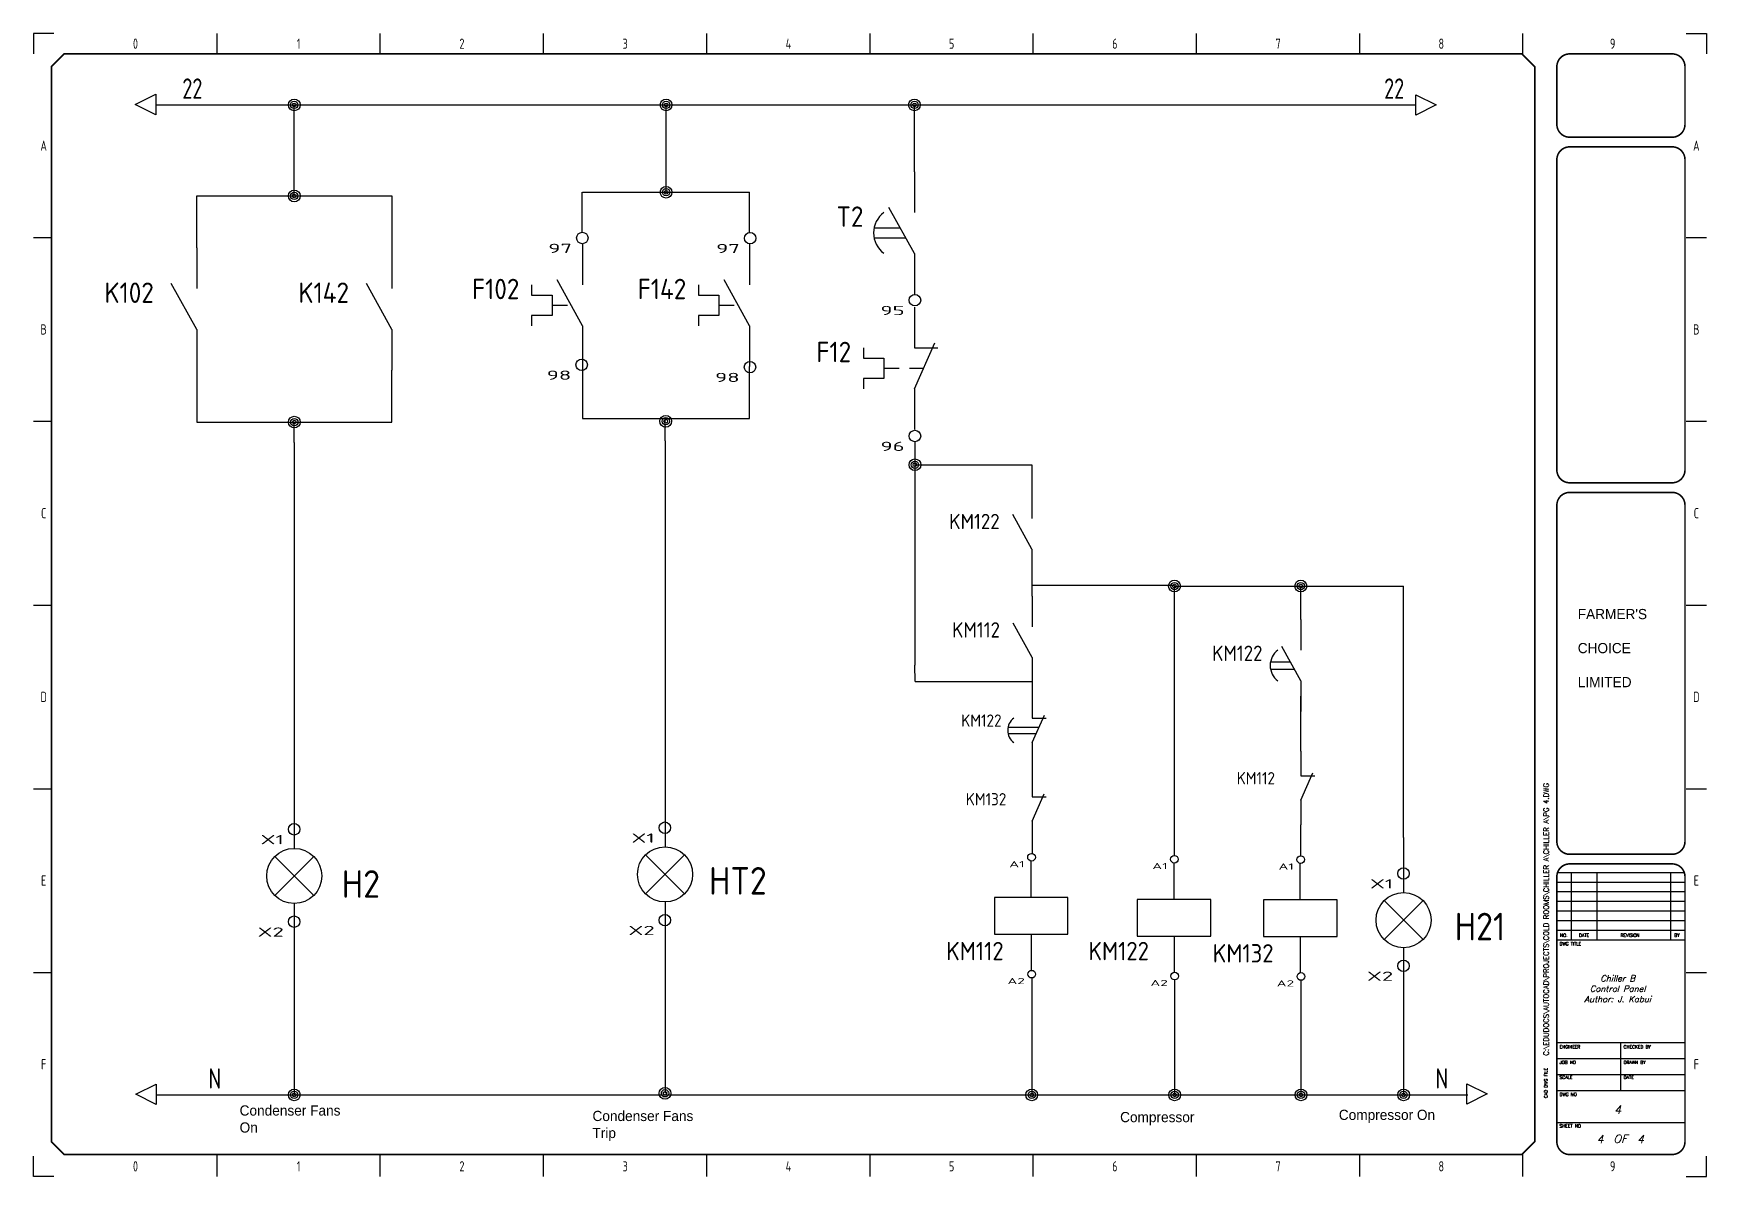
# Model space of a CAD drawing. Extents: x 5 to 415, y 5 to 285.
import ezdxf
from ezdxf.enums import TextEntityAlignment as Align

# ---------------------------------------------------------------- set-up
doc = ezdxf.new("R2010")
doc.units = 0
doc.header["$LTSCALE"] = 10
for name, color, linetype in [('SYMS', 7, 'Continuous'), ('TAGS', 4, 'Continuous'), ('TERMS', 3, 'Continuous'), ('TITLE', 7, 'Continuous'), ('Title blocks', 7, 'Continuous'), ('WIRECOPY', 70, 'Continuous'), ('WIREFIXED', 4, 'Continuous'), ('WIRES', 7, 'Continuous')]:
    doc.layers.add(name, color=color, linetype=linetype)
doc.styles.add('ISO8', font='ISO8.shx', dxfattribs={"width": 0.8})
doc.styles.add('ITALIC', font='ITALIC')
doc.styles.add('SIMPLEX', font='simplex')
doc.styles.add('WD_IEC', font='ISOCP2.shx', dxfattribs={"width": 0.9, "height": 4})

# ---------------------------------------------------------------- blocks, each defined once
blk = doc.blocks.new('Title_blocks_A3')
at = {"layer": 'TITLE'}
for p, q in [((372.89, 276.86), (372.89, 259.33)), ((378.32, 79.49), (409.72, 79.49)), ((381.85, 79.49), (381.85, 63)), ((388.13, 79.49), (388.13, 63)), ((406.19, 79.49), (406.19, 63)), ((378.32, 77.13), (409.72, 77.13)), ((378.32, 74.78), (409.72, 74.78)), ((378.32, 72.42), (409.72, 72.42)), ((378.32, 70.06), (409.72, 70.06)), ((378.32, 67.71), (409.72, 67.71)), ((378.32, 65.35), (409.72, 65.35)), ((378.32, 63), (409.72, 63)), ((372.89, 13.53), (372.89, 37.81)), ((378.32, 37.87), (409.72, 37.87)), ((394.02, 26.1), (394.02, 37.87)), ((378.32, 33.95), (409.72, 33.95)), ((378.32, 30.02), (409.72, 30.02)), ((378.32, 26.1), (409.72, 26.1)), ((378.32, 18.24), (409.72, 18.24))]:
    blk.add_line(p, q, dxfattribs=at)
at = {"layer": 'TITLE', "const_width": 0.392}
blk.add_lwpolyline([(372.89, 13.53), (372.89, 276.86), (369.75, 280), (12.53, 280), (9.39, 276.86), (9.39, 13.53), (12.53, 10.39), (369.75, 10.39)], close=True, dxfattribs=at)
for points in [[(381.46, 280, 0.414214), (378.32, 276.86, 0.414214)], [(409.72, 276.86, 0.414214), (406.58, 280, 0.414214)], [(378.32, 262.73, 0.414214), (381.46, 259.59, 0.414214)], [(406.58, 259.59, 0.414214), (409.72, 262.73, 0.414214)], [(381.46, 257.23, 0.414214), (378.32, 254.09, 0.414214)], [(409.72, 254.09, 0.414214), (406.58, 257.23, 0.414214)], [(378.32, 178.08, 0.414214), (381.46, 174.94, 0.414214)], [(406.58, 174.94, 0.414214), (409.72, 178.08, 0.414214)], [(381.46, 172.58, 0.414214), (378.32, 169.44, 0.414214)], [(409.72, 169.44, 0.414214), (406.58, 172.58, 0.414214)], [(378.32, 87.08, 0.414214), (381.46, 83.94, 0.414214)], [(406.58, 83.94, 0.414214), (409.72, 87.08, 0.414214)], [(381.46, 81.58, 0.414214), (378.32, 78.44, 0.414214)], [(409.72, 78.44, 0.414214), (406.58, 81.58, 0.414214)], [(378.32, 13.53, 0.414214), (381.46, 10.39, 0.414214)], [(406.58, 10.39, 0.414214), (409.72, 13.53, 0.414214)]]:
    blk.add_lwpolyline(points, format="xyb", dxfattribs=at)
for points in [[(406.58, 280), (381.46, 280)], [(378.32, 276.86), (378.32, 262.73)], [(409.72, 276.86), (409.72, 262.73)], [(406.58, 259.59), (381.46, 259.59)], [(378.32, 254.09), (378.32, 178.08)], [(406.58, 257.23), (381.46, 257.23)], [(409.72, 254.09), (409.72, 178.08)], [(381.46, 174.94), (406.58, 174.94)], [(381.46, 172.58), (406.58, 172.58)], [(381.46, 83.94), (406.58, 83.94)], [(378.32, 78.44), (378.32, 13.53)], [(381.46, 81.58), (406.58, 81.58)], [(409.72, 78.44), (409.72, 13.53)], [(381.46, 10.39), (406.58, 10.39)]]:
    blk.add_lwpolyline(points, dxfattribs=at)
at = {"layer": 'TITLE', "color": 7, "const_width": 0.392}
for points in [[(378.32, 169.44), (378.32, 87.08)], [(409.72, 169.44), (409.72, 87.08)]]:
    blk.add_lwpolyline(points, dxfattribs=at)
at = {"layer": 'Title blocks', "color": 7}
for p, q in [((50, 280), (50, 285)), ((90, 280), (90, 285)), ((130, 280), (130, 285)), ((170, 280), (170, 285)), ((250, 280), (250, 285)), ((290, 280), (290, 285)), ((330, 280), (330, 285)), ((370, 280), (370, 285)), ((5, 235), (9.39, 235)), ((410, 235), (415, 235)), ((5, 190), (9.39, 190)), ((410, 190), (415, 190)), ((5, 100), (9.39, 100)), ((410, 100), (415, 100)), ((5, 55), (9.39, 55)), ((410, 55), (415, 55)), ((50, 5), (50, 10.39)), ((90, 5), (90, 10.39)), ((130, 5), (130, 10.39)), ((170, 5), (170, 10.39)), ((250, 5), (250, 10.39)), ((290, 5), (290, 10.39)), ((330, 5), (330, 10.39)), ((370, 5), (370, 10.64))]:
    blk.add_line(p, q, dxfattribs=at)
at = {"layer": 'Title blocks', "color": 2}
for p, q in [((210, 280), (210, 285)), ((5, 145), (9.39, 145)), ((410, 145), (415, 145)), ((210, 5), (210, 10.39))]:
    blk.add_line(p, q, dxfattribs=at)
at = {"layer": 'Title blocks'}
for points in [[(10, 285), (5, 285), (5, 280)], [(410, 285), (415, 285), (415, 280)], [(10, 5), (5, 5), (5, 10)], [(410, 5), (415, 5), (415, 10)]]:
    blk.add_lwpolyline(points, dxfattribs=at)
at = {"insert": (383.44, 144.03), "char_height": 2.5, "attachment_point": 1}
blk.add_mtext_dynamic_manual_height_columns("FARMER'S \\P\\PCHOICE \\P\\PLIMITED", width=22.6536, gutter_width=12.5, heights=[0], dxfattribs=at)
at = {"layer": 'TITLE', "color": 1, "style": 'SIMPLEX'}
for s, p in [('DWG TITLE', (378.97, 61.62)), ('ENGINEER', (378.97, 36.37)), ('CHECKED BY', (394.67, 36.37)), ('JOB NO', (378.97, 32.57)), ('DRAWN BY', (394.67, 32.57)), ('SCALE', (378.97, 28.91)), ('DATE', (394.67, 28.91)), ('DWG NO', (378.97, 24.72)), ('SHEET NO', (378.97, 17))]:
    blk.add_text(s, height=0.785, dxfattribs=at).set_placement(p)
at = {"layer": 'TITLE', "color": 1}
for s, height, style, p in [('NO.', 0.785, 'SIMPLEX', (380.02, 64.11)), ('DATE', 0.785, 'SIMPLEX', (384.99, 64.11)), ('REVISION', 0.785, 'SIMPLEX', (396.24, 64.11)), ('BY', 0.785, 'SIMPLEX', (407.76, 64.11)), ('OF', 2, 'ITALIC', (393.89, 14.25))]:
    blk.add_text(s, height=height, dxfattribs=dict(at, style=style)).set_placement(p, align=Align.MIDDLE)
at = {"layer": 'TITLE', "color": 1, "style": 'SIMPLEX'}
blk.add_text('CAD DWG FILE', height=0.7852, rotation=90, dxfattribs=at).set_placement((376.02, 24.2))
at = {"layer": 'TITLE', "color": 1, "style": 'ITALIC'}
for tag, height, p in [('TITLE#1', 1.5, (393.23, 52.79)), ('TITLE#2', 1.5, (393.23, 50.25)), ('TITLE#3', 1.5, (393.23, 47.71)), ('TITLE#4', 1.5, (393.23, 45.16)), ('DWG#', 2, (393.23, 20.38))]:
    blk.add_attdef(tag, text='', height=height, dxfattribs=at).set_placement(p, align=Align.CENTER)
at = {"layer": 'TITLE', "color": 1, "style": 'SIMPLEX'}
blk.add_attdef('CAD#', (376.32, 34.6), '', height=1.25, rotation=90, dxfattribs=at)
at = {"layer": 'TITLE', "color": 1}
for tag, p, height, style in [('ENGINEER', (381.68, 34.6), 1.25, 'ITALIC'), ('CHKDBY', (396.6, 34.6), 1.25, 'ITALIC'), ('JOB#', (384.53, 30.65), 1.25, 'SIMPLEX'), ('DRAWNBY', (397.48, 30.65), 1.25, 'ITALIC'), ('SCALE', (383.14, 26.88), 1.25, 'SIMPLEX'), ('DATE', (396.4, 26.88), 1.25, 'SIMPLEX'), ('SHTS', (397.95, 13.15), 2, 'ITALIC')]:
    blk.add_attdef(tag, p, '', height=height, dxfattribs=dict(at, style=style))
at = {"layer": 'TITLE', "color": 1, "style": 'ITALIC'}
blk.add_attdef('SH#', text='', height=2, dxfattribs=at).set_placement((389.77, 13.15), align=Align.RIGHT)
at = {"layer": 'TITLE', "color": 7, "flags": 9}
blk.add_attdef('WD_TB', (381.46, 10.39), '', height=1.57, dxfattribs=at)
at = {"layer": 'Title blocks', "style": 'ISO8', "width": 0.8}
for s, p in [('0', (30, 282.5)), ('1', (70, 282.5)), ('2', (110, 282.5)), ('3', (150, 282.5)), ('4', (190, 282.5)), ('5', (230, 282.5)), ('6', (270, 282.5)), ('7', (310, 282.5)), ('8', (350, 282.5)), ('9', (392, 282.5)), ('A', (7.5, 257.5)), ('A', (412.5, 257.5)), ('B', (7.5, 212.5)), ('B', (412.5, 212.5)), ('C', (7.5, 167.5)), ('C', (412.5, 167.5)), ('D', (7.5, 122.5)), ('D', (412.5, 122.5)), ('E', (7.5, 77.5)), ('E', (412.5, 77.5)), ('F', (7.5, 32.5)), ('F', (412.5, 32.5)), ('0', (30, 7.5)), ('1', (70, 7.5)), ('2', (110, 7.5)), ('3', (150, 7.5)), ('4', (190, 7.5)), ('5', (230, 7.5)), ('6', (270, 7.5)), ('7', (310, 7.5)), ('8', (350, 7.5)), ('9', (392, 7.5))]:
    blk.add_text(s, height=2.5, dxfattribs=at).set_placement(p, align=Align.MIDDLE)
blk = doc.blocks.new('VCR1')
for p, q in [((0, 2.5), (0, 7.5)), ((0, -2.5), (0, -7.5))]:
    blk.add_line(p, q)
blk.add_lwpolyline([(-5, 2.5), (-5, -2.5), (5, -2.5), (5, 2.5)], close=True)
at = {"style": 'WD_IEC'}
for tag, p in [('INST', (-5.25, 11.5)), ('LOC', (-5.25, 8)), ('TAG1', (-5.25, 4.5)), ('DESC1', (-5.25, -6.85)), ('DESC2', (-5.25, -10.35)), ('DESC3', (-5.25, -13.85))]:
    blk.add_attdef(tag, text='', height=2.5, dxfattribs=at).set_placement(p, align=Align.RIGHT)
blk.add_attdef('TERM01', text='', height=2, rotation=90, dxfattribs=at).set_placement((-1, 7.5), align=Align.RIGHT)
at = {"style": 'WD_IEC', "flags": 1}
for tag, p, height in [('X2TERM01', (0, 7.5), 0.32), ('X4LINK', (-5, 0), 0.32), ('X1LINK', (5, 0), 0.32), ('ASSYCODE', (1, -4), 1), ('FAMILY', (1, -5.5), 1), ('CATDESC', (1, -7), 1), ('X8TERM02', (0, -7.5), 0.32)]:
    blk.add_attdef(tag, p, '', height=height, dxfattribs=at)
at = {"style": 'WD_IEC', "flags": 9}
for tag, p in [('MFG', (-6, 1)), ('CAT', (-6, -1.5))]:
    blk.add_attdef(tag, text='', height=1.5, dxfattribs=at).set_placement(p, align=Align.RIGHT)
at = {"style": 'WD_IEC'}
blk.add_attdef('TERM02', (-1, -7.5), '', height=2, rotation=90, dxfattribs=at)
at = {"lineweight": 9, "style": 'WD_IEC'}
for tag, p in [('NO', (-5.5, -16.5)), ('NC', (-5.5, -20))]:
    blk.add_attdef(tag, text='', height=2.5, dxfattribs=at).set_placement(p, align=Align.TOP_RIGHT)
for tag, p in [('XREFNO', (-4, -16.5)), ('XREFNC', (-4, -20))]:
    blk.add_attdef(tag, text='', height=2.5, dxfattribs=at).set_placement(p, align=Align.TOP_LEFT)
blk = doc.blocks.new('VT0002')
blk.add_circle((0, 0), 1.25)
at = {"style": 'WD_IEC', "flags": 1}
for tag, p, height in [('ASSYCODE', (2.75, 10.75), 1), ('CATDESC', (2.75, 9.25), 1), ('MFG', (2.75, 7.25), 1.5), ('CAT', (2.75, 4.75), 1.5), ('X4PIN01', (-1.25, 1), 0.25), ('X4TERM01', (-1.25, 0), 0.25), ('X4TERMDESC01', (-1.25, 0.5), 0.4), ('STRIPSEQ', (0, 0), 0.025), ('X2PIN01', (0, 2.25), 0.25), ('X2TERM01', (0, 1.25), 0.25), ('X8PIN01', (0, -0.25), 0.25), ('X2TERMDESC01', (0, 1.75), 0.4), ('X1PIN01', (1.25, 1), 0.25), ('X1TERM01', (1.25, 0), 0.25), ('X1TERMDESC01', (1.25, 0.5), 0.4), ('LINKTERM', (0, -0.04), 0.025), ('X8TERM01', (0, -1.25), 0.25), ('X8TERMDESC01', (0, -0.75), 0.4)]:
    blk.add_attdef(tag, p, '', height=height, dxfattribs=at)
at = {"style": 'WD_IEC'}
for tag, p in [('INST', (-2.25, 6.5)), ('LOC', (-2.25, 3.5)), ('DESC2', (-2.25, -9.25)), ('DESC1', (-2.25, -6.25)), ('DESC3', (-2.25, -12.25))]:
    blk.add_attdef(tag, text='', height=2.5, dxfattribs=at).set_placement(p, align=Align.RIGHT)
at = {"style": 'WD_IEC', "flags": 8}
for tag, height, p in [('TAGSTRIP', 2.5, (-2.25, 0.5)), ('TERM01', 2, (-2.25, -3.25))]:
    blk.add_attdef(tag, text='', height=height, dxfattribs=at).set_placement(p, align=Align.RIGHT)
blk = doc.blocks.new('VCR21')
for p, q in [((0, 7.5), (0, 2.5)), ((0, -2.5), (-3.12, 3.12)), ((0, -2.5), (0, -7.5))]:
    blk.add_line(p, q)
at = {"style": 'WD_IEC'}
for tag, p in [('INST', (-5.25, 6.75)), ('LOC', (-5.25, 3.75)), ('TAG2', (-5.25, 0.75)), ('XREF', (-5.25, -3.75)), ('DESC1', (-5.25, -6.75)), ('DESC2', (-5.25, -9.75)), ('DESC3', (-5.25, -12.75))]:
    blk.add_attdef(tag, text='', height=2.5, dxfattribs=at).set_placement(p, align=Align.RIGHT)
blk.add_attdef('TERM01', text='', height=2, rotation=90, dxfattribs=at).set_placement((-1, 7.5), align=Align.RIGHT)
at = {"style": 'WD_IEC', "flags": 1}
for tag, p, height in [('X2TERM01', (0, 7.5), 0.32), ('X4LINK', (-2.75, 0), 0.32), ('X1LINK', (-0.5, 0), 0.32), ('CONTACT', (4, -3.5), 1), ('FAMILY', (4, -5), 1), ('COMMON', (5.25, -4.75), 1), ('X8TERM02', (0, -7.5), 0.32)]:
    blk.add_attdef(tag, p, '', height=height, dxfattribs=at)
at = {"style": 'WD_IEC'}
blk.add_attdef('TERM02', (-1, -7.5), '', height=2, rotation=90, dxfattribs=at)
blk = doc.blocks.new('VLT1R')
for p, q in [((0, 7.5), (0, 2.5)), ((-1.77, -1.77), (1.77, 1.77)), ((1.77, -1.77), (-1.77, 1.77)), ((0, -2.5), (0, -7.5))]:
    blk.add_line(p, q)
blk.add_circle((0, 0), 2.5)
at = {"style": 'WD_IEC'}
for tag, p in [('INST', (-5.5, 10.25)), ('LOC', (-5.5, 6.75)), ('TAG1', (-5.5, 3.25)), ('DESC1', (-5.5, -6.35)), ('DESC2', (-5.5, -9.85)), ('DESC3', (-5.5, -13.35))]:
    blk.add_attdef(tag, text='', height=2.5, dxfattribs=at).set_placement(p, align=Align.RIGHT)
at = {"style": 'WD_IEC', "flags": 1}
for tag, p, height in [('X2TERM01', (0, 7.5), 0.32), ('X4LINK', (-3, 0), 0.32), ('X1LINK', (3, 0), 0.32), ('ASSYCODE', (1, -4), 1), ('FAMILY', (1, -5.5), 1), ('CATDESC', (1, -7), 1), ('X8TERM02', (0, -7.5), 0.32)]:
    blk.add_attdef(tag, p, '', height=height, dxfattribs=at)
at = {"style": 'WD_IEC'}
blk.add_attdef('TERM01', text='', height=2, rotation=90, dxfattribs=at).set_placement((-1, 7.5), align=Align.RIGHT)
at = {"style": 'WD_IEC', "flags": 9}
for tag, p in [('MFG', (-6, -0.25)), ('CAT', (-6, -2.75))]:
    blk.add_attdef(tag, text='', height=1.5, dxfattribs=at).set_placement(p, align=Align.RIGHT)
at = {"style": 'WD_IEC'}
blk.add_attdef('TERM02', (-1, -7.5), '', height=2, rotation=90, dxfattribs=at)
at = {"lineweight": 13, "style": 'WD_IEC'}
blk.add_attdef('COLOR', text='', height=2.5, dxfattribs=at).set_placement((3.75, 0), align=Align.MIDDLE_LEFT)
at = {"lineweight": 15, "style": 'WD_IEC'}
blk.add_attdef('XREF', text='', height=2.5, dxfattribs=at).set_placement((-5.5, -18), align=Align.RIGHT)
blk = doc.blocks.new('WDDOT')
for radius in [0.72, 0.449, 0.223]:
    blk.add_circle((0, 0), radius)
blk = doc.blocks.new('VOL21')
for p, q in [((0, 7.5), (0, 2.5)), ((-6.25, 2.5), (-6.25, 1.25)), ((0, -2.5), (-3.125, 3.125)), ((-6.25, 1.25), (-3.75, 1.25)), ((-3.75, 1.25), (-3.75, -1.25)), ((-3.75, 0), (-1.875, 0)), ((-6.25, -1.25), (-6.25, -2.5)), ((-3.75, -1.25), (-6.25, -1.25)), ((0, -2.5), (0, -7.5))]:
    blk.add_line(p, q)
at = {"style": 'WD_IEC'}
for tag, p in [('INST', (-7.75, 6.75)), ('LOC', (-7.75, 3.75)), ('TAG2', (-7.75, 0.75)), ('XREF', (-7.75, -3.75)), ('DESC1', (-7.75, -6.75)), ('DESC2', (-7.75, -9.75)), ('DESC3', (-7.75, -12.75))]:
    blk.add_attdef(tag, text='', height=2.5, dxfattribs=at).set_placement(p, align=Align.RIGHT)
blk.add_attdef('TERM01', text='', height=2, rotation=90, dxfattribs=at).set_placement((-1, 7.5), align=Align.RIGHT)
at = {"style": 'WD_IEC', "flags": 1}
for tag, p, height in [('X2TERM01', (0, 7.5), 0.32), ('X4LINK', (-6.375, 0), 0.32), ('X1LINK', (-0.5, 0), 0.32), ('CONTACT', (4, -3.5), 1), ('FAMILY', (4, -5), 1), ('COMMON', (5.25, -4.75), 1), ('X8TERM02', (0, -7.5), 0.32)]:
    blk.add_attdef(tag, p, '', height=height, dxfattribs=at)
at = {"style": 'WD_IEC'}
blk.add_attdef('TERM02', (-1, -7.5), '', height=2, rotation=90, dxfattribs=at)
blk = doc.blocks.new('WD_WCH')
at = {"linetype": 'Continuous', "style": 'WD_IEC', "width": 0.8}
blk.add_attdef('WIRECOPY', text='', height=2.5, dxfattribs=at).set_placement((0, 0.75), align=Align.CENTER)
blk = doc.blocks.new('VTD21N')
for p, q in [((0, 7.5), (0, 2.5)), ((0, -2.5), (-3.12, 3.12)), ((-4.94, 0.62), (-1.74, 0.62)), ((-4.94, -0.62), (-1.04, -0.62)), ((0, -2.5), (0, -7.5))]:
    blk.add_line(p, q)
blk.add_arc((-1.88, 0), 3.12, 126.8699, 233.1301)
at = {"style": 'WD_IEC'}
for tag, p in [('INST', (-6.25, 7.75)), ('LOC', (-6.25, 4.25)), ('TAG2', (-6.25, 0.75)), ('XREF', (-6.25, -3.75)), ('DESC1', (-5.25, -7.6)), ('DESC2', (-5.25, -11.1)), ('DESC3', (-5.25, -14.6))]:
    blk.add_attdef(tag, text='', height=2.5, dxfattribs=at).set_placement(p, align=Align.RIGHT)
blk.add_attdef('TERM01', text='', height=2, rotation=90, dxfattribs=at).set_placement((-1, 7.5), align=Align.RIGHT)
at = {"style": 'WD_IEC', "flags": 1}
for tag, p, height in [('X2TERM01', (0, 7.5), 0.32), ('X4LINK', (-5.75, 0), 0.32), ('X1LINK', (-0.5, 0), 0.32), ('CONTACT', (4, -4.75), 1), ('FAMILY', (4, -6.25), 1), ('COMMON', (5.25, -6), 1), ('X8TERM02', (0, -7.5), 0.32)]:
    blk.add_attdef(tag, p, '', height=height, dxfattribs=at)
at = {"style": 'WD_IEC'}
blk.add_attdef('TERM02', (-1, -7.5), '', height=2, rotation=90, dxfattribs=at)
blk = doc.blocks.new('VOL22')
for p, q in [((0, 7.5), (0, 2.5)), ((-6.25, 2.5), (-6.25, 1.25)), ((0, -2.5), (2.5, 3.12)), ((0, 2.5), (2.87, 2.5)), ((-6.25, 1.25), (-3.75, 1.25)), ((-3.75, 1.25), (-3.75, -1.25)), ((-3.75, 0), (-1.88, 0)), ((-0.62, 0), (1.11, 0)), ((-3.75, -1.25), (-6.25, -1.25)), ((-6.25, -1.25), (-6.25, -2.5)), ((0, -2.5), (0, -7.5))]:
    blk.add_line(p, q)
at = {"style": 'WD_IEC'}
for tag, p in [('INST', (-7.75, 6.75)), ('LOC', (-7.75, 3.75)), ('TAG2', (-7.75, 0.75)), ('XREF', (-7.75, -3.75)), ('DESC1', (-7.75, -6.75)), ('DESC2', (-7.75, -9.75)), ('DESC3', (-7.75, -12.75))]:
    blk.add_attdef(tag, text='', height=2.5, dxfattribs=at).set_placement(p, align=Align.RIGHT)
blk.add_attdef('TERM01', text='', height=2, rotation=90, dxfattribs=at).set_placement((-1, 7.5), align=Align.RIGHT)
at = {"style": 'WD_IEC', "flags": 1}
for tag, p, height in [('X2TERM01', (0, 7.5), 0.32), ('X4LINK', (-6.38, 0), 0.32), ('X1LINK', (2.11, 0), 0.32), ('CONTACT', (4, -3.5), 1), ('FAMILY', (4, -5), 1), ('COMMON', (5.25, -4.75), 1), ('X8TERM02', (0, -7.5), 0.32)]:
    blk.add_attdef(tag, p, '', height=height, dxfattribs=at)
at = {"style": 'WD_IEC'}
blk.add_attdef('TERM02', (-1, -7.5), '', height=2, rotation=90, dxfattribs=at)
blk = doc.blocks.new('VTD22N')
for p, q in [((0, 7.5), (0, 2.5)), ((-4.94, 0.62), (1.39, 0.62)), ((0, -2.5), (2.5, 3.12)), ((0, 2.5), (2.87, 2.5)), ((-4.94, -0.62), (0.83, -0.62)), ((0, -2.5), (0, -7.5))]:
    blk.add_line(p, q)
blk.add_arc((-1.88, 0), 3.12, 126.8699, 233.1301)
at = {"style": 'WD_IEC'}
for tag, p in [('INST', (-6.25, 7.75)), ('LOC', (-6.25, 4.25)), ('TAG2', (-6.25, 0.75)), ('XREF', (-6.25, -3.75)), ('DESC1', (-5.25, -7.6)), ('DESC2', (-5.25, -11.1)), ('DESC3', (-5.25, -14.6))]:
    blk.add_attdef(tag, text='', height=2.5, dxfattribs=at).set_placement(p, align=Align.RIGHT)
blk.add_attdef('TERM01', text='', height=2, rotation=90, dxfattribs=at).set_placement((-1, 7.5), align=Align.RIGHT)
at = {"style": 'WD_IEC', "flags": 1}
for tag, p, height in [('X2TERM01', (0, 7.5), 0.32), ('X4LINK', (-5.75, 0), 0.32), ('X1LINK', (1.11, 0), 0.32), ('CONTACT', (4, -4.75), 1), ('FAMILY', (4, -6.25), 1), ('COMMON', (5.25, -6), 1), ('X8TERM02', (0, -7.5), 0.32)]:
    blk.add_attdef(tag, p, '', height=height, dxfattribs=at)
at = {"style": 'WD_IEC'}
blk.add_attdef('TERM02', (-1, -7.5), '', height=2, rotation=90, dxfattribs=at)
blk = doc.blocks.new('VMS22')
for p, q in [((0, 7.5), (0, 2.5)), ((0, -2.5), (2.5, 3.12)), ((0, 2.5), (2.87, 2.5)), ((0, -2.5), (0, -7.5))]:
    blk.add_line(p, q)
at = {"style": 'WD_IEC'}
for tag, p in [('INST', (-5.25, 6.75)), ('LOC', (-5.25, 3.75)), ('TAG2', (-5.25, 0.75)), ('XREF', (-5.25, -3.75)), ('DESC1', (-5.25, -6.75)), ('DESC3', (-5.25, -12.75)), ('DESC2', (-5.25, -9.75))]:
    blk.add_attdef(tag, text='', height=2.5, dxfattribs=at).set_placement(p, align=Align.RIGHT)
blk.add_attdef('TERM01', text='', height=2, rotation=90, dxfattribs=at).set_placement((-1, 7.5), align=Align.RIGHT)
at = {"style": 'WD_IEC', "flags": 1}
for tag, p, height in [('X2TERM01', (0, 7.5), 0.32), ('X4LINK', (-0.98, 0), 0.32), ('X1LINK', (2.08, 0), 0.32), ('CONTACT', (4, -3.5), 1), ('FAMILY', (4, -5), 1), ('X8TERM02', (0, -7.5), 0.32)]:
    blk.add_attdef(tag, p, '', height=height, dxfattribs=at)
at = {"style": 'WD_IEC'}
blk.add_attdef('TERM02', (-1, -7.5), '', height=2, rotation=90, dxfattribs=at)
blk = doc.blocks.new('WD_WNH')
at = {"linetype": 'Continuous', "style": 'WD_IEC', "width": 0.8}
blk.add_attdef('WIRENO', text='', height=2.5, dxfattribs=at).set_placement((0, 0.75), align=Align.CENTER)
at = {"style": 'WD_IEC', "flags": 1}
for tag, p in [('W08USER', (0, 0.375)), ('W04USER', (0, 0.875)), ('W05USER', (0, 0.75)), ('W09USER', (0, 0.25)), ('W03USER', (0, 1)), ('W06USER', (0, 0.625)), ('W07USER', (0, 0.5)), ('W02USER', (0, 1.125)), ('W01USER', (0, 1.25)), ('W10USER', (0, 0.125))]:
    blk.add_attdef(tag, text='', height=0.08, dxfattribs=at).set_placement(p, align=Align.CENTER)

msp = doc.modelspace()

# ---------------------------------------------------------------- linework, layer by layer
for p, q in [((139.5, 236.3), (139.5, 246.11)), ((180.48, 236.24), (180.48, 246.11)), ((284.61, 149.77), (249.65, 149.77)), ((221.06, 126.28), (221.01, 130.29)), ((221.06, 126.28), (249.73, 126.28)), ((315.55, 109.17), (315.57, 122.68)), ((315.56, 83.56), (315.56, 91.18)), ((249.71, 86.03), (249.71, 84.12))]:
    msp.add_line(p, q)
for points in [[(34.95, 265.1), (29.95, 267.6), (34.95, 270.1)], [(343.77, 270), (348.77, 267.5), (343.77, 265)], [(35.06, 22.66), (30.06, 25.16), (35.06, 27.66)], [(356.26, 27.72), (361.26, 25.22), (356.26, 22.72)]]:
    msp.add_lwpolyline(points, close=True)
at = {"layer": 'WIRES'}
for p, q in [((35, 267.5), (343.77, 267.5)), ((68.91, 245.2), (68.91, 267.5)), ((160.03, 246.11), (160.03, 267.5)), ((220.89, 251.14), (220.89, 267.5)), ((139.58, 246.11), (180.48, 246.11)), ((45, 232.5), (45, 245.2)), ((45, 245.2), (92.83, 245.2)), ((92.83, 245.2), (92.83, 232.5)), ((45, 202.5), (45, 189.8)), ((92.83, 189.8), (92.83, 202.5)), ((139.58, 203.41), (139.58, 190.71)), ((180.48, 190.71), (180.48, 203.41)), ((45, 189.8), (63.91, 189.8)), ((63.91, 189.8), (73.91, 189.8)), ((68.92, 184.8), (68.92, 189.8)), ((73.91, 189.8), (92.83, 189.8)), ((139.58, 190.71), (180.48, 190.71)), ((159.79, 185.18), (159.79, 190.18)), ((68.91, 184.8), (68.91, 98.74)), ((159.78, 185.18), (159.78, 99.12)), ((221.01, 184.99), (221.01, 179.35)), ((221.01, 179.35), (249.65, 179.35)), ((221.01, 179.35), (221.01, 130.29)), ((249.65, 179.35), (249.65, 173.71)), ((249.65, 151.21), (249.65, 147.14)), ((284.61, 83.66), (284.61, 149.77)), ((284.61, 149.64), (340.76, 149.64)), ((315.57, 141.43), (315.57, 149.64)), ((340.76, 88.06), (340.76, 149.64)), ((249.73, 124.64), (249.73, 123.29)), ((315.55, 109.17), (315.55, 109.17)), ((249.74, 105.29), (249.74, 103.98)), ((249.71, 86.03), (249.71, 86.03)), ((68.9, 58.38), (68.9, 25)), ((159.77, 58.76), (159.77, 25.38)), ((249.63, 53.63), (249.63, 25)), ((284.66, 53.16), (284.66, 25)), ((315.61, 53.06), (315.61, 25)), ((340.76, 47.56), (340.76, 25)), ((35, 25), (63.9, 25)), ((63.9, 25), (73.9, 25)), ((73.9, 25), (343.77, 25)), ((343.77, 25.02), (356.51, 25.02))]:
    msp.add_line(p, q, dxfattribs=at)

# ---------------------------------------------------------------- block references
at = {"layer": 'SYMS'}
ref = msp.add_blockref('Title_blocks_A3', (0, 0), dxfattribs=at)
ref.add_attrib('TITLE#1', 'Chiller B', dxfattribs={"layer": 'TITLE', "color": 1, "height": 1.5, "style": 'ITALIC'}).set_placement((393.23, 52.79), align=Align.CENTER)
ref.add_attrib('CAD#', 'C:\\EDUDOCS\\AUTOCAD\\PROJECTS\\COLD ROOMS\\CHILLER A\\CHILLER A\\PG 4.DWG', (376.32, 34.6), dxfattribs={"layer": 'TITLE', "color": 1, "height": 1.25, "rotation": 90, "style": 'SIMPLEX'})
ref.add_attrib('SH#', '4', dxfattribs={"layer": 'TITLE', "color": 1, "height": 2, "style": 'ITALIC'}).set_placement((389.77, 13.15), align=Align.RIGHT)
ref.add_attrib('TITLE#2', 'Control Panel', dxfattribs={"layer": 'TITLE', "color": 1, "height": 1.5, "style": 'ITALIC'}).set_placement((393.23, 50.25), align=Align.CENTER)
ref.add_attrib('TITLE#3', 'Author: J. Kabui', dxfattribs={"layer": 'TITLE', "color": 1, "height": 1.5, "style": 'ITALIC'}).set_placement((393.23, 47.71), align=Align.CENTER)
ref.add_attrib('DWG#', '4', dxfattribs={"layer": 'TITLE', "color": 1, "height": 2, "style": 'ITALIC'}).set_placement((393.23, 20.38), align=Align.CENTER)
ref.add_attrib('SHTS', '4', (397.95, 13.15), dxfattribs={"layer": 'TITLE', "color": 1, "height": 2, "style": 'ITALIC'})
at = {"layer": 'SYMS', "xscale": 2, "yscale": 2, "zscale": 2}
for p in [(68.91, 267.5), (160.03, 267.5), (220.89, 267.5), (68.91, 245.2), (160.03, 246.11), (68.92, 189.8), (159.94, 190.01), (221.01, 179.35), (284.61, 149.64), (315.57, 149.64), (68.9, 25), (159.77, 25.38), (249.63, 25), (284.66, 25), (315.61, 25), (340.76, 25)]:
    msp.add_blockref('WDDOT', p, dxfattribs=at)
at = {"layer": 'SYMS'}
ref = msp.add_blockref('VTD21N', (220.89, 236.14), dxfattribs=dict(at, xscale=2, yscale=2, zscale=2))
ref.add_attrib('TAG2', 'T2', dxfattribs={"layer": 'TAGS', "height": 5, "style": 'WD_IEC'}).set_placement((208.39, 237.64), align=Align.RIGHT)
ref = msp.add_blockref('VT0002', (139.5, 234.9), dxfattribs=dict(at, xscale=1.125, yscale=1.125, zscale=1.125))
ref.add_attrib('TERM01', '97', dxfattribs={"layer": 'TERMS', "height": 2.25, "style": 'WD_IEC', "width": 2, "flags": 8}).set_placement((136.97, 231.24), align=Align.RIGHT)
ref = msp.add_blockref('VT0002', (180.64, 234.84), dxfattribs=dict(at, xscale=1.125, yscale=1.125, zscale=1.125))
ref.add_attrib('TERM01', '97', dxfattribs={"layer": 'TERMS', "height": 2.25, "style": 'WD_IEC', "width": 2, "flags": 8}).set_placement((178.11, 231.19), align=Align.RIGHT)
ref = msp.add_blockref('VCR21', (45, 217.5), dxfattribs=dict(at, xscale=2, yscale=2, zscale=2))
ref.add_attrib('TAG2', 'K102', dxfattribs={"layer": 'TAGS', "height": 5, "style": 'WD_IEC'}).set_placement((34.5, 219), align=Align.RIGHT)
ref = msp.add_blockref('VCR21', (92.83, 217.5), dxfattribs=dict(at, xscale=2, yscale=2, zscale=2))
ref.add_attrib('TAG2', 'K142', dxfattribs={"layer": 'TAGS', "height": 5, "style": 'WD_IEC'}).set_placement((82.33, 219), align=Align.RIGHT)
ref = msp.add_blockref('VOL21', (139.58, 218.41), dxfattribs=dict(at, xscale=2, yscale=2, zscale=2))
ref.add_attrib('TAG2', 'F102', dxfattribs={"layer": 'TAGS', "height": 5, "style": 'WD_IEC'}).set_placement((124.08, 219.91), align=Align.RIGHT)
ref = msp.add_blockref('VOL21', (180.48, 218.41), dxfattribs=dict(at, xscale=2, yscale=2, zscale=2))
ref.add_attrib('TAG2', 'F142', dxfattribs={"layer": 'TAGS', "height": 5, "style": 'WD_IEC'}).set_placement((164.98, 219.91), align=Align.RIGHT)
ref = msp.add_blockref('VOL22', (220.89, 202.98), dxfattribs=dict(at, xscale=2, yscale=2, zscale=2))
ref.add_attrib('TAG2', 'F12', dxfattribs={"layer": 'TAGS', "height": 5, "style": 'WD_IEC'}).set_placement((205.39, 204.48), align=Align.RIGHT)
ref = msp.add_blockref('VT0002', (221.01, 219.68), dxfattribs=dict(at, xscale=1.125, yscale=1.125, zscale=1.125))
ref.add_attrib('TERM01', '95', dxfattribs={"layer": 'TERMS', "height": 2.25, "style": 'WD_IEC', "width": 2, "flags": 8}).set_placement((218.48, 216.02), align=Align.RIGHT)
ref = msp.add_blockref('VT0002', (139.34, 203.83), dxfattribs=dict(at, xscale=1.125, yscale=1.125, zscale=1.125))
ref.add_attrib('TERM01', '98', dxfattribs={"layer": 'TERMS', "height": 2.25, "style": 'WD_IEC', "width": 2, "flags": 8}).set_placement((136.8, 200.17), align=Align.RIGHT)
ref = msp.add_blockref('VT0002', (180.59, 203.28), dxfattribs=dict(at, xscale=1.125, yscale=1.125, zscale=1.125))
ref.add_attrib('TERM01', '98', dxfattribs={"layer": 'TERMS', "height": 2.25, "style": 'WD_IEC', "width": 2, "flags": 8}).set_placement((178.06, 199.62), align=Align.RIGHT)
ref = msp.add_blockref('VT0002', (221.01, 186.39), dxfattribs=dict(at, xscale=1.125, yscale=1.125, zscale=1.125))
ref.add_attrib('TERM01', '96', dxfattribs={"layer": 'TERMS', "height": 2.25, "style": 'WD_IEC', "width": 2, "flags": 8}).set_placement((218.48, 182.74), align=Align.RIGHT)
ref = msp.add_blockref('VCR21', (249.65, 162.46), dxfattribs=dict(at, xscale=1.5, yscale=1.5, zscale=1.5))
ref.add_attrib('TAG2', 'KM122', dxfattribs={"layer": 'TAGS', "height": 3.75, "style": 'WD_IEC'}).set_placement((241.77, 163.58), align=Align.RIGHT)
ref = msp.add_blockref('VCR21', (249.73, 135.89), dxfattribs=dict(at, xscale=1.5, yscale=1.5, zscale=1.5))
ref.add_attrib('TAG2', 'KM112', dxfattribs={"layer": 'TAGS', "height": 3.75, "style": 'WD_IEC'}).set_placement((241.85, 137.02), align=Align.RIGHT)
ref = msp.add_blockref('VTD21N', (315.57, 130.18), dxfattribs=dict(at, xscale=1.5, yscale=1.5, zscale=1.5))
ref.add_attrib('TAG2', 'KM122', dxfattribs={"layer": 'TAGS', "height": 3.75, "style": 'WD_IEC'}).set_placement((306.19, 131.3), align=Align.RIGHT)
ref = msp.add_blockref('VTD22N', (249.74, 114.29), dxfattribs=dict(at, xscale=1.2, yscale=1.2, zscale=1.2))
ref.add_attrib('TAG2', 'KM122', dxfattribs={"layer": 'TAGS', "height": 3, "style": 'WD_IEC'}).set_placement((242.24, 115.19), align=Align.RIGHT)
ref = msp.add_blockref('VMS22', (315.55, 100.17), dxfattribs=dict(at, xscale=1.2, yscale=1.2, zscale=1.2))
ref.add_attrib('TAG2', 'KM112', dxfattribs={"layer": 'TAGS', "height": 3, "style": 'WD_IEC'}).set_placement((309.25, 101.07), align=Align.RIGHT)
ref = msp.add_blockref('VMS22', (249.71, 95.03), dxfattribs=dict(at, xscale=1.2, yscale=1.2, zscale=1.2))
ref.add_attrib('TAG2', 'KM132', dxfattribs={"layer": 'TAGS', "height": 3, "style": 'WD_IEC'}).set_placement((243.41, 95.93), align=Align.RIGHT)
ref = msp.add_blockref('VLT1R', (68.9, 78.63), dxfattribs=dict(at, xscale=2.7, yscale=2.7, zscale=2.7))
ref.add_attrib('TAG1', 'H2', dxfattribs={"layer": 'TAGS', "height": 6.75, "style": 'WD_IEC'}).set_placement((89.93, 73.29), align=Align.RIGHT)
ref = msp.add_blockref('VLT1R', (159.77, 79.01), dxfattribs=dict(at, xscale=2.7, yscale=2.7, zscale=2.7))
ref.add_attrib('TAG1', 'HT2', dxfattribs={"layer": 'TAGS', "height": 6.75, "style": 'WD_IEC'}).set_placement((184.7, 74.06), align=Align.RIGHT)
ref = msp.add_blockref('VT0002', (68.87, 90.06), dxfattribs=dict(at, xscale=1.125, yscale=1.125, zscale=1.125))
ref.add_attrib('TERM01', 'X1', dxfattribs={"layer": 'TERMS', "height": 2.25, "style": 'WD_IEC', "width": 2, "flags": 8}).set_placement((66.34, 86.4), align=Align.RIGHT)
ref = msp.add_blockref('VT0002', (159.74, 90.44), dxfattribs=dict(at, xscale=1.125, yscale=1.125, zscale=1.125))
ref.add_attrib('TERM01', 'X1', dxfattribs={"layer": 'TERMS', "height": 2.25, "style": 'WD_IEC', "width": 2, "flags": 8}).set_placement((157.21, 86.79), align=Align.RIGHT)
ref = msp.add_blockref('VLT1R', (340.76, 67.81), dxfattribs=dict(at, xscale=2.7, yscale=2.7, zscale=2.7))
ref.add_attrib('TAG1', 'H21', dxfattribs={"layer": 'TAGS', "height": 6.75, "style": 'WD_IEC'}).set_placement((365.7, 62.86), align=Align.RIGHT)
ref = msp.add_blockref('VCR1', (249.47, 68.86), dxfattribs=dict(at, xscale=1.8, yscale=1.8, zscale=1.8))
ref.add_attrib('TAG1', 'KM112', dxfattribs={"layer": 'TAGS', "height": 4.5, "style": 'WD_IEC'}).set_placement((242.75, 57.98), align=Align.RIGHT)
ref = msp.add_blockref('VT0002', (249.58, 83.2), dxfattribs=dict(at, xscale=0.75, yscale=0.75, zscale=0.75))
ref.add_attrib('TERM01', 'A1', dxfattribs={"layer": 'TERMS', "height": 1.5, "style": 'WD_IEC', "width": 2, "flags": 8}).set_placement((247.89, 80.76), align=Align.RIGHT)
ref = msp.add_blockref('VT0002', (284.61, 82.72), dxfattribs=dict(at, xscale=0.75, yscale=0.75, zscale=0.75))
ref.add_attrib('TERM01', 'A1', dxfattribs={"layer": 'TERMS', "height": 1.5, "style": 'WD_IEC', "width": 2, "flags": 8}).set_placement((282.93, 80.29), align=Align.RIGHT)
ref = msp.add_blockref('VT0002', (315.56, 82.63), dxfattribs=dict(at, xscale=0.75, yscale=0.75, zscale=0.75))
ref.add_attrib('TERM01', 'A1', dxfattribs={"layer": 'TERMS', "height": 1.5, "style": 'WD_IEC', "width": 2, "flags": 8}).set_placement((313.87, 80.19), align=Align.RIGHT)
ref = msp.add_blockref('VCR1', (284.5, 68.39), dxfattribs=dict(at, xscale=1.8, yscale=1.8, zscale=1.8))
ref.add_attrib('TAG1', 'KM122', dxfattribs={"layer": 'TAGS', "height": 4.5, "style": 'WD_IEC'}).set_placement((278.35, 57.98), align=Align.RIGHT)
ref = msp.add_blockref('VCR1', (315.45, 68.29), dxfattribs=dict(at, xscale=1.8, yscale=1.8, zscale=1.8))
ref.add_attrib('TAG1', 'KM132', dxfattribs={"layer": 'TAGS', "height": 4.5, "style": 'WD_IEC'}).set_placement((308.89, 57.43), align=Align.RIGHT)
ref = msp.add_blockref('VT0002', (340.73, 79.24), dxfattribs=dict(at, xscale=1.125, yscale=1.125, zscale=1.125))
ref.add_attrib('TERM01', 'X1', dxfattribs={"layer": 'TERMS', "height": 2.25, "style": 'WD_IEC', "width": 2, "flags": 8}).set_placement((338.2, 75.58), align=Align.RIGHT)
ref = msp.add_blockref('VT0002', (68.87, 67.42), dxfattribs=dict(at, xscale=1.125, yscale=1.125, zscale=1.125))
ref.add_attrib('TERM01', 'X2', dxfattribs={"layer": 'TERMS', "height": 2.25, "style": 'WD_IEC', "width": 2, "flags": 8}).set_placement((66.34, 63.76), align=Align.RIGHT)
ref = msp.add_blockref('VT0002', (159.74, 67.8), dxfattribs=dict(at, xscale=1.125, yscale=1.125, zscale=1.125))
ref.add_attrib('TERM01', 'X2', dxfattribs={"layer": 'TERMS', "height": 2.25, "style": 'WD_IEC', "width": 2, "flags": 8}).set_placement((157.21, 64.15), align=Align.RIGHT)
ref = msp.add_blockref('VT0002', (340.73, 56.6), dxfattribs=dict(at, xscale=1.125, yscale=1.125, zscale=1.125))
ref.add_attrib('TERM01', 'X2', dxfattribs={"layer": 'TERMS', "height": 2.25, "style": 'WD_IEC', "width": 2, "flags": 8}).set_placement((338.2, 52.94), align=Align.RIGHT)
ref = msp.add_blockref('VT0002', (249.63, 54.57), dxfattribs=dict(at, xscale=0.75, yscale=0.75, zscale=0.75))
ref.add_attrib('TERM01', 'A2', dxfattribs={"layer": 'TERMS', "height": 1.5, "style": 'WD_IEC', "width": 2, "flags": 8}).set_placement((247.94, 52.13), align=Align.RIGHT)
ref = msp.add_blockref('VT0002', (284.66, 54.1), dxfattribs=dict(at, xscale=0.75, yscale=0.75, zscale=0.75))
ref.add_attrib('TERM01', 'A2', dxfattribs={"layer": 'TERMS', "height": 1.5, "style": 'WD_IEC', "width": 2, "flags": 8}).set_placement((282.97, 51.66), align=Align.RIGHT)
ref = msp.add_blockref('VT0002', (315.61, 54), dxfattribs=dict(at, xscale=0.75, yscale=0.75, zscale=0.75))
ref.add_attrib('TERM01', 'A2', dxfattribs={"layer": 'TERMS', "height": 1.5, "style": 'WD_IEC', "width": 2, "flags": 8}).set_placement((313.92, 51.56), align=Align.RIGHT)
at = {"layer": 'WIRECOPY'}
ref = msp.add_blockref('WD_WCH', (43.94, 267.5), dxfattribs=dict(at, xscale=2, yscale=2, zscale=2))
ref.add_attrib('WIRECOPY', '22', dxfattribs={"linetype": 'Continuous', "height": 5, "style": 'WD_IEC', "width": 0.8}).set_placement((43.94, 269), align=Align.CENTER)
ref = msp.add_blockref('WD_WCH', (338.45, 267.5), dxfattribs=dict(at, xscale=2, yscale=2, zscale=2))
ref.add_attrib('WIRECOPY', '22', dxfattribs={"linetype": 'Continuous', "height": 5, "style": 'WD_IEC', "width": 0.8}).set_placement((338.45, 269), align=Align.CENTER)
ref = msp.add_blockref('WD_WCH', (350.14, 25.02), dxfattribs=dict(at, xscale=2, yscale=2, zscale=2))
ref.add_attrib('WIRECOPY', 'N', dxfattribs={"linetype": 'Continuous', "height": 5, "style": 'WD_IEC', "width": 0.8}).set_placement((350.14, 26.52), align=Align.CENTER)
at = {"layer": 'WIREFIXED'}
ref = msp.add_blockref('WD_WNH', (49.45, 25), dxfattribs=dict(at, xscale=2, yscale=2, zscale=2))
ref.add_attrib('WIRENOF', 'N', dxfattribs={"linetype": 'Continuous', "height": 5, "style": 'WD_IEC', "width": 0.8}).set_placement((49.45, 26.5), align=Align.CENTER)

# ---------------------------------------------------------------- texts
at = {"char_height": 2.5, "attachment_point": 1}
for s, insert in [('Condenser Fans On', (55.52, 22.43)), ('Condenser Fans Trip', (141.99, 21.09)), ('Compressor', (271.29, 20.81)), ('Compressor On', (324.89, 21.36))]:
    msp.add_mtext_dynamic_manual_height_columns(s, width=26.2471, gutter_width=12.5, heights=[0], dxfattribs=dict(at, insert=insert))

doc.saveas('drawing.dxf')
